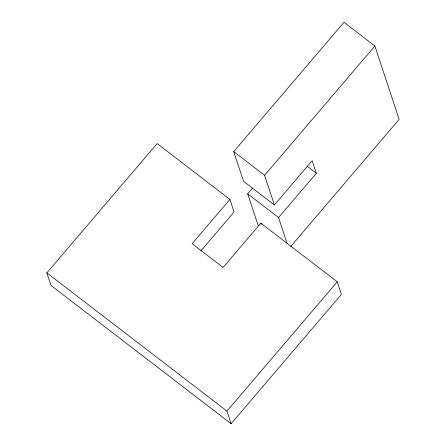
<?xml version="1.0" encoding="UTF-8"?>
<svg xmlns="http://www.w3.org/2000/svg" width="446" height="446" viewBox="0 0 446 446"><rect width="100%" height="100%" fill="white"/><g stroke="black" fill="none" stroke-linecap="round" stroke-linejoin="round"><path stroke-width="0.67" d="M229.902 199.412L192.137 243.694L223.072 267.438L260.838 223.162L337.237 281.8L341.402 294.382L231.123 423.7L51.022 285.468L46.863 272.885L157.143 143.567L229.902 199.412L234.061 211.995L200.795 251.003M287.14 243.499L278.56 217.564L316.325 173.282L312.155 160.677L274.396 204.959L243.51 181.254L233.71 151.618L343.989 22.3L374.874 46.005L399.137 119.372L290.664 246.571M259.076 225.832L257.972 224.985L247.681 193.859L252.626 188.061M274.396 204.959L264.595 175.323L374.874 46.005M231.123 423.7L226.958 411.117L337.237 281.8M306.948 166.085L316.325 173.282M233.71 151.618L264.595 175.323M247.681 193.859L278.56 217.564M46.863 272.885L226.958 411.117M260.838 223.162L261.25 224.416"/></g></svg>
